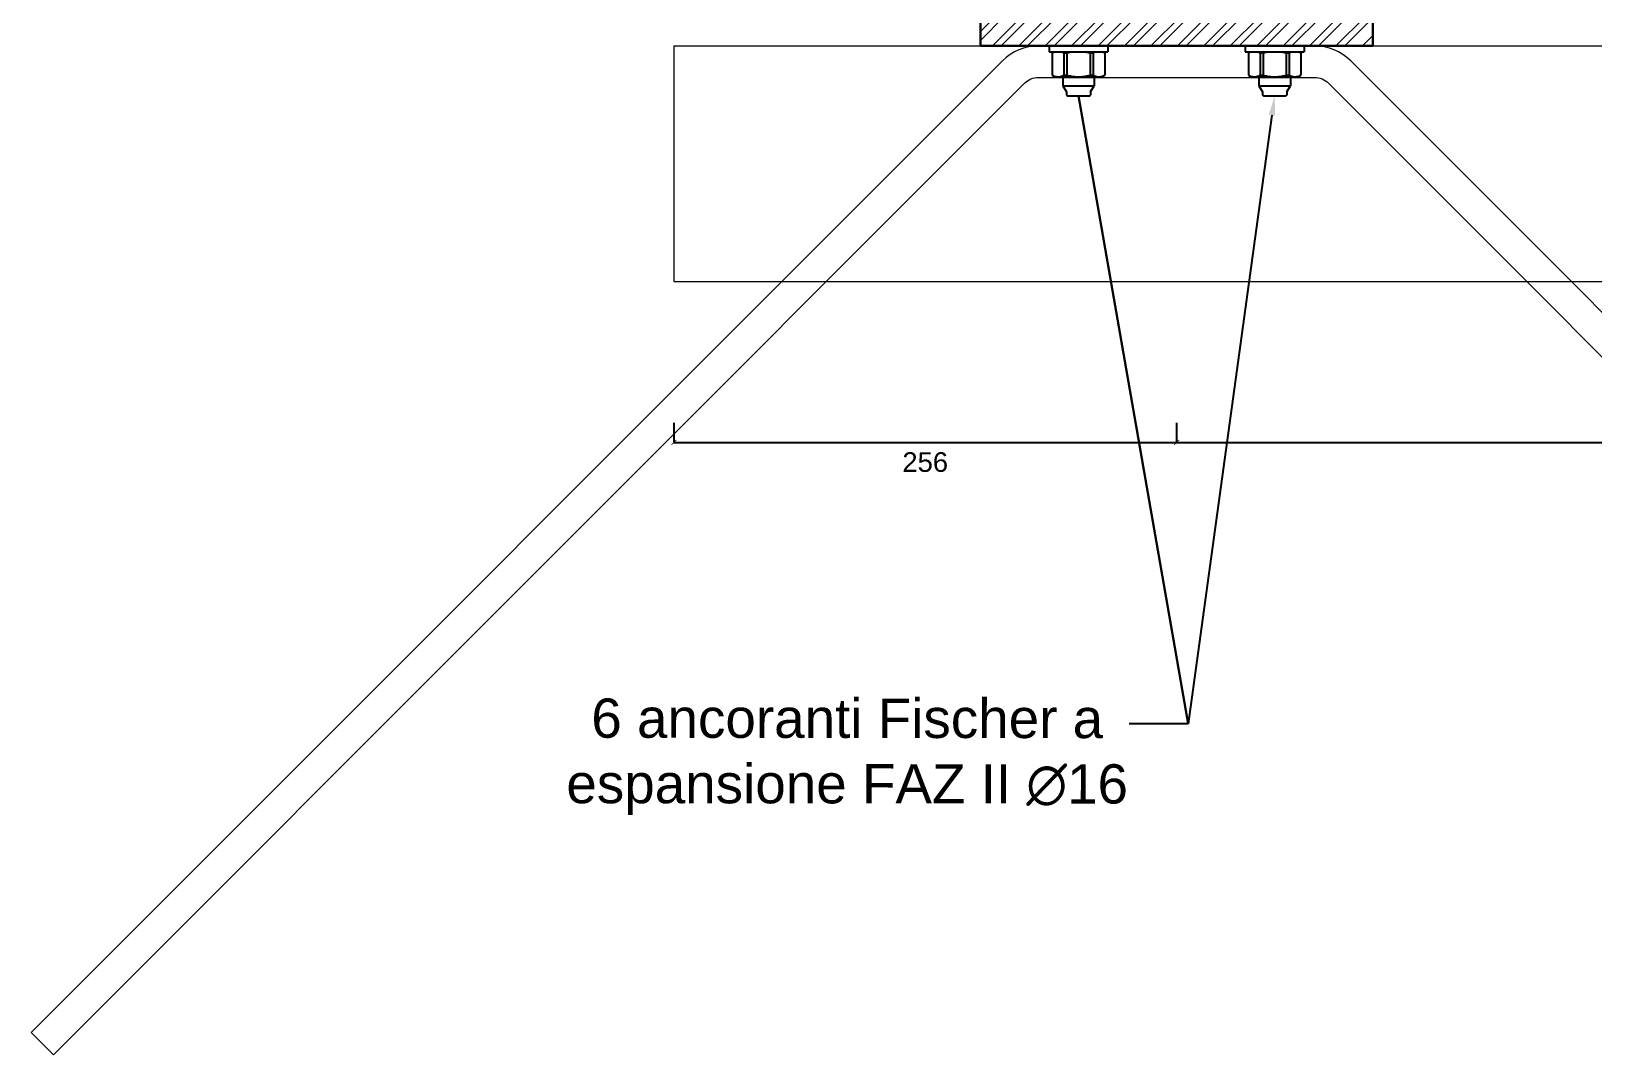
# Model space of a CAD drawing. Header units: millimetres. Extents: x 1415 to 3549, y 2194 to 4677.
# Drawn here: x 1794.795 to 1795.591, y 2312.792 to 2313.314 of the extents above; entities that cross this region are included whole.
import ezdxf
from ezdxf import colors
from ezdxf.entities.mleader import LeaderData, LeaderLine
from ezdxf.math import Vec2, Vec3

# ---------------------------------------------------------------- set-up
doc = ezdxf.new("R2010")
doc.units = ezdxf.units.MM
doc.linetypes.add('phl_thick', pattern=[0])
doc.layers.get('0').update_dxf_attribs({"plot": 0})
for name, color, linetype, lineweight in [('armature longitudinali', 5, 'Continuous', 9), ('Layer4', 7, 'Continuous', 15), ('quote', 252, 'Continuous', 5), ('sezionato particolari', 7, 'Continuous', 30)]:
    doc.layers.add(name, color=color, linetype=linetype, lineweight=lineweight)
doc.layers.add('projection', color=7, linetype='Continuous')
doc.styles.get("Standard").update_dxf_attribs({"font": 'arial.ttf'})
doc.dimstyles.new('quote acciaio', dxfattribs={"dimtxt": 0.01, "dimasz": 0.0025, "dimexe": 0, "dimexo": 0, "dimgap": 0.005, "dimtad": 2, "dimdec": 0, "dimlfac": 1000, "dimzin": 0, "dimdsep": 46, "dimtxsty": 'Standard', "dimblk": 'ARCHTICK', "dimcen": 0, "dimclre": 252, "dimadec": 0, "dimazin": 0, "dimtfac": 1, "dimtdec": 0, "dimtofl": 0, "dimtmove": 0, "dimatfit": 3, "dimfxl": 0.01, "dimfxlon": 1, "dimtolj": 1, "dimtzin": 0, "dimarcsym": 0})

# ---------------------------------------------------------------- blocks, each defined once
blk = doc.blocks.new('_ArchTick')
at = {"color": 0, "linetype": 'ByBlock', "const_width": 0.15}
blk.add_lwpolyline([(-0.5, -0.5), (0.5, 0.5)], dxfattribs=at)
blk = doc.blocks.new('*D1456')
at = {"layer": 'Defpoints', "color": 0, "transparency": 16777216}
for p in [(1795.37873, 2313.29005), (1796.17873, 2313.29005), (1796.17873, 2313.10413)]:
    blk.add_point(p, dxfattribs=at)
at = {"layer": 'quote', "color": 252, "lineweight": -2, "transparency": 16777216}
for p, q in [((1795.37873, 2313.11413), (1795.37873, 2313.10413)), ((1796.17873, 2313.11413), (1796.17873, 2313.10413))]:
    blk.add_line(p, q, dxfattribs=at)
at = {"layer": 'quote', "color": 0, "linetype": 'Continuous', "lineweight": -2, "transparency": 16777216}
blk.add_line((1795.37873, 2313.10413), (1796.17873, 2313.10413), dxfattribs=at)
at = {"layer": 'quote', "color": 0, "lineweight": -2, "transparency": 16777216, "xscale": 0.0025, "yscale": 0.0025, "zscale": 0.0025, "rotation": 180}
blk.add_blockref('_ArchTick', (1795.37873, 2313.10413), dxfattribs=at)
at = {"layer": 'quote', "color": 0, "lineweight": -2, "transparency": 16777216, "xscale": 0.0025, "yscale": 0.0025, "zscale": 0.0025}
blk.add_blockref('_ArchTick', (1796.17873, 2313.10413), dxfattribs=at)
at = {"layer": 'quote', "color": 0, "transparency": 16777216, "insert": (1795.77873, 2313.08891), "char_height": 0.01, "attachment_point": 5}
blk.add_mtext('\\A1;{\\H2x;800}', dxfattribs=at)
blk = doc.blocks.new('*D1458')
at = {"layer": 'Defpoints', "color": 0, "transparency": 16777216}
for p in [(1795.12254, 2313.18605), (1795.37873, 2313.10413), (1795.37873, 2313.10413)]:
    blk.add_point(p, dxfattribs=at)
at = {"layer": 'quote', "color": 252, "lineweight": -2, "transparency": 16777216}
blk.add_line((1795.12254, 2313.11413), (1795.12254, 2313.10413), dxfattribs=at)
at = {"layer": 'quote', "color": 0, "linetype": 'Continuous', "lineweight": -2, "transparency": 16777216}
blk.add_line((1795.12254, 2313.10413), (1795.37873, 2313.10413), dxfattribs=at)
at = {"layer": 'quote', "color": 0, "lineweight": -2, "transparency": 16777216, "xscale": 0.0025, "yscale": 0.0025, "zscale": 0.0025, "rotation": 180}
blk.add_blockref('_ArchTick', (1795.12254, 2313.10413), dxfattribs=at)
at = {"layer": 'quote', "color": 0, "lineweight": -2, "transparency": 16777216, "xscale": 0.0025, "yscale": 0.0025, "zscale": 0.0025}
blk.add_blockref('_ArchTick', (1795.37873, 2313.10413), dxfattribs=at)
at = {"layer": 'quote', "color": 0, "transparency": 16777216, "insert": (1795.25064, 2313.09402), "char_height": 0.01, "attachment_point": 5}
blk.add_mtext('\\A1;256', dxfattribs=at)

msp = doc.modelspace()

# ---------------------------------------------------------------- hatches: boundary and pattern name
at = {"layer": 'quote', "transparency": 33554687}
h = msp.add_hatch(dxfattribs=at)
h.set_pattern_fill('ANSI32', color=256, scale=0.001)
h.set_pattern_definition([(45, (6.210779, -0.345205), (-0.00673519209, 0.00673519209), []), (45, (6.21527, -0.345205), (-0.00673519209, 0.00673519209), [])])
h.paths.add_polyline_path([(1795.34991, 2313.30605), (1795.3499, 2313.32105), (1795.27873, 2313.32105), (1795.27873, 2313.30605)])
h.paths.add_polyline_path([(1795.3499, 2313.32105), (1795.34991, 2313.30605), (1795.47873, 2313.30605), (1795.47873, 2313.32105)])

# ---------------------------------------------------------------- linework, layer by layer
at = {"layer": 'armature longitudinali'}
for points in [[(1795.12254, 2313.30605), (1795.12254, 2313.18605), (1796.97277, 2313.18605)], [(1795.12254, 2313.30605), (1797.26636, 2313.30605), (1797.26636, 2313.18605), (1796.97277, 2313.18605)], [(1795.12254, 2313.30605), (1795.12254, 2313.18605)]]:
    msp.add_lwpolyline(points, dxfattribs=at)
at = {"layer": 'Layer4'}
msp.add_lwpolyline([(1795.30836, 2313.29005), (1795.4491, 2313.29005, -0.198912), (1795.45617, 2313.28712), (1795.95115, 2312.79215), (1795.96246, 2312.80346), (1795.46749, 2313.29844, 0.198912), (1795.4491, 2313.30605), (1795.30836, 2313.30605, 0.198912), (1795.28998, 2313.29844), (1794.795, 2312.80346), (1794.80632, 2312.79215), (1795.30129, 2313.28712, -0.198912)], format="xyb", close=True, dxfattribs=at)
at = {"layer": 'projection', "color": 7, "linetype": 'phl_thick'}
for p, q in [((1795.31373, 2313.30605), (1795.34373, 2313.30605)), ((1795.31373, 2313.30605), (1795.31373, 2313.30305)), ((1795.34373, 2313.30605), (1795.34373, 2313.30305)), ((1795.41373, 2313.30605), (1795.44373, 2313.30605)), ((1795.41373, 2313.30605), (1795.41373, 2313.30305)), ((1795.44373, 2313.30605), (1795.44373, 2313.30305)), ((1795.31373, 2313.30305), (1795.34373, 2313.30305)), ((1795.31536, 2313.30256), (1795.31621, 2313.30305)), ((1795.31536, 2313.30256), (1795.31539, 2313.30256)), ((1795.31536, 2313.30256), (1795.31539, 2313.30256)), ((1795.31536, 2313.30256), (1795.31536, 2313.29115)), ((1795.31539, 2313.30256), (1795.31559, 2313.30266)), ((1795.31539, 2313.30256), (1795.31559, 2313.30266)), ((1795.31559, 2313.30266), (1795.31579, 2313.30275)), ((1795.31559, 2313.30266), (1795.31579, 2313.30275)), ((1795.31579, 2313.30275), (1795.31598, 2313.30284)), ((1795.31579, 2313.30275), (1795.31598, 2313.30284)), ((1795.31598, 2313.30284), (1795.31618, 2313.30292)), ((1795.31598, 2313.30284), (1795.31618, 2313.30292)), ((1795.31618, 2313.30292), (1795.31637, 2313.30299)), ((1795.31618, 2313.30292), (1795.31637, 2313.30299)), ((1795.31637, 2313.30299), (1795.31656, 2313.30305)), ((1795.31637, 2313.30299), (1795.31656, 2313.30305)), ((1795.32012, 2313.30305), (1795.32031, 2313.30299)), ((1795.32012, 2313.30305), (1795.32031, 2313.30299)), ((1795.32031, 2313.30299), (1795.3205, 2313.30292)), ((1795.32031, 2313.30299), (1795.3205, 2313.30292)), ((1795.3205, 2313.30292), (1795.3207, 2313.30284)), ((1795.3205, 2313.30292), (1795.3207, 2313.30284)), ((1795.3207, 2313.30284), (1795.32089, 2313.30275)), ((1795.3207, 2313.30284), (1795.32089, 2313.30275)), ((1795.32089, 2313.30275), (1795.32109, 2313.30266)), ((1795.32089, 2313.30275), (1795.32109, 2313.30266)), ((1795.32109, 2313.30266), (1795.32129, 2313.30256)), ((1795.32109, 2313.30266), (1795.32129, 2313.30256)), ((1795.32129, 2313.30256), (1795.32283, 2313.30256)), ((1795.32129, 2313.30256), (1795.32283, 2313.30256)), ((1795.32129, 2313.30256), (1795.32129, 2313.29115)), ((1795.32129, 2313.30256), (1795.32129, 2313.29115)), ((1795.32283, 2313.30256), (1795.32323, 2313.30266)), ((1795.32283, 2313.30256), (1795.32323, 2313.30266)), ((1795.32283, 2313.30256), (1795.32283, 2313.29115)), ((1795.32283, 2313.30256), (1795.32283, 2313.29115)), ((1795.32323, 2313.30266), (1795.32363, 2313.30275)), ((1795.32323, 2313.30266), (1795.32363, 2313.30275)), ((1795.32363, 2313.30275), (1795.32402, 2313.30284)), ((1795.32363, 2313.30275), (1795.32402, 2313.30284)), ((1795.32402, 2313.30284), (1795.3244, 2313.30292)), ((1795.32402, 2313.30284), (1795.3244, 2313.30292)), ((1795.3244, 2313.30292), (1795.32479, 2313.30299)), ((1795.3244, 2313.30292), (1795.32479, 2313.30299)), ((1795.32479, 2313.30299), (1795.32516, 2313.30305)), ((1795.32479, 2313.30299), (1795.32516, 2313.30305)), ((1795.3323, 2313.30305), (1795.33268, 2313.30299)), ((1795.3323, 2313.30305), (1795.33268, 2313.30299)), ((1795.33268, 2313.30299), (1795.33306, 2313.30292)), ((1795.33268, 2313.30299), (1795.33306, 2313.30292)), ((1795.33306, 2313.30292), (1795.33345, 2313.30284)), ((1795.33306, 2313.30292), (1795.33345, 2313.30284)), ((1795.33345, 2313.30284), (1795.33384, 2313.30275)), ((1795.33345, 2313.30284), (1795.33384, 2313.30275)), ((1795.33384, 2313.30275), (1795.33424, 2313.30266)), ((1795.33384, 2313.30275), (1795.33424, 2313.30266)), ((1795.33424, 2313.30266), (1795.33464, 2313.30256)), ((1795.33424, 2313.30266), (1795.33464, 2313.30256)), ((1795.33464, 2313.30256), (1795.33617, 2313.30256)), ((1795.33464, 2313.30256), (1795.33617, 2313.30256)), ((1795.33464, 2313.30256), (1795.33464, 2313.29115)), ((1795.33464, 2313.30256), (1795.33464, 2313.29115)), ((1795.33617, 2313.30256), (1795.33637, 2313.30266)), ((1795.33617, 2313.30256), (1795.33637, 2313.30266)), ((1795.33617, 2313.30256), (1795.33617, 2313.29115)), ((1795.33617, 2313.30256), (1795.33617, 2313.29115)), ((1795.33637, 2313.30266), (1795.33657, 2313.30275)), ((1795.33637, 2313.30266), (1795.33657, 2313.30275)), ((1795.33657, 2313.30275), (1795.33677, 2313.30284)), ((1795.33657, 2313.30275), (1795.33677, 2313.30284)), ((1795.33677, 2313.30284), (1795.33696, 2313.30292)), ((1795.33677, 2313.30284), (1795.33696, 2313.30292)), ((1795.33696, 2313.30292), (1795.33715, 2313.30299)), ((1795.33696, 2313.30292), (1795.33715, 2313.30299)), ((1795.33715, 2313.30299), (1795.33734, 2313.30305)), ((1795.33715, 2313.30299), (1795.33734, 2313.30305)), ((1795.34091, 2313.30305), (1795.3411, 2313.30299)), ((1795.34091, 2313.30305), (1795.3411, 2313.30299)), ((1795.3411, 2313.30299), (1795.34129, 2313.30292)), ((1795.3411, 2313.30299), (1795.34129, 2313.30292)), ((1795.34125, 2313.30305), (1795.34211, 2313.30256)), ((1795.34129, 2313.30292), (1795.34148, 2313.30284)), ((1795.34129, 2313.30292), (1795.34148, 2313.30284)), ((1795.34148, 2313.30284), (1795.34168, 2313.30275)), ((1795.34148, 2313.30284), (1795.34168, 2313.30275)), ((1795.34168, 2313.30275), (1795.34188, 2313.30266)), ((1795.34168, 2313.30275), (1795.34188, 2313.30266)), ((1795.34188, 2313.30266), (1795.34208, 2313.30256)), ((1795.34188, 2313.30266), (1795.34208, 2313.30256)), ((1795.34208, 2313.30256), (1795.34211, 2313.30256)), ((1795.34208, 2313.30256), (1795.34211, 2313.30256)), ((1795.34211, 2313.30256), (1795.34211, 2313.29115)), ((1795.41373, 2313.30305), (1795.44373, 2313.30305)), ((1795.41536, 2313.30256), (1795.41621, 2313.30305)), ((1795.41536, 2313.30256), (1795.41539, 2313.30256)), ((1795.41536, 2313.30256), (1795.41539, 2313.30256)), ((1795.41536, 2313.30256), (1795.41536, 2313.29115)), ((1795.41539, 2313.30256), (1795.41559, 2313.30266)), ((1795.41539, 2313.30256), (1795.41559, 2313.30266)), ((1795.41559, 2313.30266), (1795.41579, 2313.30275)), ((1795.41559, 2313.30266), (1795.41579, 2313.30275)), ((1795.41579, 2313.30275), (1795.41598, 2313.30284)), ((1795.41579, 2313.30275), (1795.41598, 2313.30284)), ((1795.41598, 2313.30284), (1795.41618, 2313.30292)), ((1795.41598, 2313.30284), (1795.41618, 2313.30292)), ((1795.41618, 2313.30292), (1795.41637, 2313.30299)), ((1795.41618, 2313.30292), (1795.41637, 2313.30299)), ((1795.41637, 2313.30299), (1795.41656, 2313.30305)), ((1795.41637, 2313.30299), (1795.41656, 2313.30305)), ((1795.42012, 2313.30305), (1795.42031, 2313.30299)), ((1795.42012, 2313.30305), (1795.42031, 2313.30299)), ((1795.42031, 2313.30299), (1795.4205, 2313.30292)), ((1795.42031, 2313.30299), (1795.4205, 2313.30292)), ((1795.4205, 2313.30292), (1795.4207, 2313.30284)), ((1795.4205, 2313.30292), (1795.4207, 2313.30284)), ((1795.4207, 2313.30284), (1795.42089, 2313.30275)), ((1795.4207, 2313.30284), (1795.42089, 2313.30275)), ((1795.42089, 2313.30275), (1795.42109, 2313.30266)), ((1795.42089, 2313.30275), (1795.42109, 2313.30266)), ((1795.42109, 2313.30266), (1795.42129, 2313.30256)), ((1795.42109, 2313.30266), (1795.42129, 2313.30256)), ((1795.42129, 2313.30256), (1795.42283, 2313.30256)), ((1795.42129, 2313.30256), (1795.42283, 2313.30256)), ((1795.42129, 2313.30256), (1795.42129, 2313.29115)), ((1795.42129, 2313.30256), (1795.42129, 2313.29115)), ((1795.42283, 2313.30256), (1795.42323, 2313.30266)), ((1795.42283, 2313.30256), (1795.42323, 2313.30266)), ((1795.42283, 2313.30256), (1795.42283, 2313.29115)), ((1795.42283, 2313.30256), (1795.42283, 2313.29115)), ((1795.42323, 2313.30266), (1795.42363, 2313.30275)), ((1795.42323, 2313.30266), (1795.42363, 2313.30275)), ((1795.42363, 2313.30275), (1795.42402, 2313.30284)), ((1795.42363, 2313.30275), (1795.42402, 2313.30284)), ((1795.42402, 2313.30284), (1795.4244, 2313.30292)), ((1795.42402, 2313.30284), (1795.4244, 2313.30292)), ((1795.4244, 2313.30292), (1795.42479, 2313.30299)), ((1795.4244, 2313.30292), (1795.42479, 2313.30299)), ((1795.42479, 2313.30299), (1795.42516, 2313.30305)), ((1795.42479, 2313.30299), (1795.42516, 2313.30305)), ((1795.4323, 2313.30305), (1795.43268, 2313.30299)), ((1795.4323, 2313.30305), (1795.43268, 2313.30299)), ((1795.43268, 2313.30299), (1795.43306, 2313.30292)), ((1795.43268, 2313.30299), (1795.43306, 2313.30292)), ((1795.43306, 2313.30292), (1795.43345, 2313.30284)), ((1795.43306, 2313.30292), (1795.43345, 2313.30284)), ((1795.43345, 2313.30284), (1795.43384, 2313.30275)), ((1795.43345, 2313.30284), (1795.43384, 2313.30275)), ((1795.43384, 2313.30275), (1795.43424, 2313.30266)), ((1795.43384, 2313.30275), (1795.43424, 2313.30266)), ((1795.43424, 2313.30266), (1795.43464, 2313.30256)), ((1795.43424, 2313.30266), (1795.43464, 2313.30256)), ((1795.43464, 2313.30256), (1795.43617, 2313.30256)), ((1795.43464, 2313.30256), (1795.43617, 2313.30256)), ((1795.43464, 2313.30256), (1795.43464, 2313.29115)), ((1795.43464, 2313.30256), (1795.43464, 2313.29115)), ((1795.43617, 2313.30256), (1795.43637, 2313.30266)), ((1795.43617, 2313.30256), (1795.43637, 2313.30266)), ((1795.43617, 2313.30256), (1795.43617, 2313.29115)), ((1795.43617, 2313.30256), (1795.43617, 2313.29115)), ((1795.43637, 2313.30266), (1795.43657, 2313.30275)), ((1795.43637, 2313.30266), (1795.43657, 2313.30275)), ((1795.43657, 2313.30275), (1795.43677, 2313.30284)), ((1795.43657, 2313.30275), (1795.43677, 2313.30284)), ((1795.43677, 2313.30284), (1795.43696, 2313.30292)), ((1795.43677, 2313.30284), (1795.43696, 2313.30292)), ((1795.43696, 2313.30292), (1795.43715, 2313.30299)), ((1795.43696, 2313.30292), (1795.43715, 2313.30299)), ((1795.43715, 2313.30299), (1795.43734, 2313.30305)), ((1795.43715, 2313.30299), (1795.43734, 2313.30305)), ((1795.44091, 2313.30305), (1795.4411, 2313.30299)), ((1795.44091, 2313.30305), (1795.4411, 2313.30299)), ((1795.4411, 2313.30299), (1795.44129, 2313.30292)), ((1795.4411, 2313.30299), (1795.44129, 2313.30292)), ((1795.44125, 2313.30305), (1795.44211, 2313.30256)), ((1795.44129, 2313.30292), (1795.44148, 2313.30284)), ((1795.44129, 2313.30292), (1795.44148, 2313.30284)), ((1795.44148, 2313.30284), (1795.44168, 2313.30275)), ((1795.44148, 2313.30284), (1795.44168, 2313.30275)), ((1795.44168, 2313.30275), (1795.44188, 2313.30266)), ((1795.44168, 2313.30275), (1795.44188, 2313.30266)), ((1795.44188, 2313.30266), (1795.44208, 2313.30256)), ((1795.44188, 2313.30266), (1795.44208, 2313.30256)), ((1795.44208, 2313.30256), (1795.44211, 2313.30256)), ((1795.44208, 2313.30256), (1795.44211, 2313.30256)), ((1795.44211, 2313.30256), (1795.44211, 2313.29115)), ((1795.31536, 2313.29115), (1795.31539, 2313.29115)), ((1795.31536, 2313.29115), (1795.31539, 2313.29115)), ((1795.31536, 2313.29115), (1795.31673, 2313.29035)), ((1795.31539, 2313.29115), (1795.31574, 2313.29098)), ((1795.31539, 2313.29115), (1795.31574, 2313.29098)), ((1795.31574, 2313.29098), (1795.31608, 2313.29083)), ((1795.31574, 2313.29098), (1795.31608, 2313.29083)), ((1795.31608, 2313.29083), (1795.31641, 2313.2907)), ((1795.31608, 2313.29083), (1795.31641, 2313.2907)), ((1795.31641, 2313.2907), (1795.31674, 2313.29059)), ((1795.31641, 2313.2907), (1795.31674, 2313.29059)), ((1795.31673, 2313.29035), (1795.34073, 2313.29035)), ((1795.31674, 2313.29059), (1795.31707, 2313.29051)), ((1795.31674, 2313.29059), (1795.31707, 2313.29051)), ((1795.31707, 2313.29051), (1795.31739, 2313.29044)), ((1795.31707, 2313.29051), (1795.31739, 2313.29044)), ((1795.31739, 2313.29044), (1795.3177, 2313.29039)), ((1795.31739, 2313.29044), (1795.3177, 2313.29039)), ((1795.3177, 2313.29039), (1795.31802, 2313.29036)), ((1795.3177, 2313.29039), (1795.31802, 2313.29036)), ((1795.31802, 2313.29036), (1795.31834, 2313.29035)), ((1795.31802, 2313.29036), (1795.31834, 2313.29035)), ((1795.31834, 2313.29035), (1795.31863, 2313.29036)), ((1795.31834, 2313.29035), (1795.31863, 2313.29036)), ((1795.31863, 2313.29036), (1795.31891, 2313.29038)), ((1795.31863, 2313.29036), (1795.31891, 2313.29038)), ((1795.31891, 2313.29038), (1795.3192, 2313.29042)), ((1795.31891, 2313.29038), (1795.3192, 2313.29042)), ((1795.3192, 2313.29042), (1795.31949, 2313.29048)), ((1795.3192, 2313.29042), (1795.31949, 2313.29048)), ((1795.31949, 2313.29048), (1795.31978, 2313.29055)), ((1795.31949, 2313.29048), (1795.31978, 2313.29055)), ((1795.31978, 2313.29055), (1795.32007, 2313.29063)), ((1795.31978, 2313.29055), (1795.32007, 2313.29063)), ((1795.32007, 2313.29063), (1795.32037, 2313.29074)), ((1795.32007, 2313.29063), (1795.32037, 2313.29074)), ((1795.32037, 2313.29074), (1795.32067, 2313.29086)), ((1795.32037, 2313.29074), (1795.32067, 2313.29086)), ((1795.32067, 2313.29086), (1795.32098, 2313.29099)), ((1795.32067, 2313.29086), (1795.32098, 2313.29099)), ((1795.32073, 2313.29035), (1795.32073, 2313.28568)), ((1795.32098, 2313.29099), (1795.32129, 2313.29115)), ((1795.32098, 2313.29099), (1795.32129, 2313.29115)), ((1795.32129, 2313.29115), (1795.32283, 2313.29115)), ((1795.32129, 2313.29115), (1795.32283, 2313.29115)), ((1795.32283, 2313.29115), (1795.3234, 2313.29101)), ((1795.32283, 2313.29115), (1795.3234, 2313.29101)), ((1795.3234, 2313.29101), (1795.32396, 2313.29088)), ((1795.3234, 2313.29101), (1795.32396, 2313.29088)), ((1795.32396, 2313.29088), (1795.32452, 2313.29077)), ((1795.32396, 2313.29088), (1795.32452, 2313.29077)), ((1795.32452, 2313.29077), (1795.32506, 2313.29067)), ((1795.32452, 2313.29077), (1795.32506, 2313.29067)), ((1795.32506, 2313.29067), (1795.32559, 2313.29059)), ((1795.32506, 2313.29067), (1795.32559, 2313.29059)), ((1795.32559, 2313.29059), (1795.32612, 2313.29051)), ((1795.32559, 2313.29059), (1795.32612, 2313.29051)), ((1795.32612, 2313.29051), (1795.32665, 2313.29046)), ((1795.32612, 2313.29051), (1795.32665, 2313.29046)), ((1795.32665, 2313.29046), (1795.32717, 2313.29041)), ((1795.32665, 2313.29046), (1795.32717, 2313.29041)), ((1795.32717, 2313.29041), (1795.32769, 2313.29038)), ((1795.32717, 2313.29041), (1795.32769, 2313.29038)), ((1795.32769, 2313.29038), (1795.32821, 2313.29036)), ((1795.32769, 2313.29038), (1795.32821, 2313.29036)), ((1795.32821, 2313.29036), (1795.32873, 2313.29035)), ((1795.32821, 2313.29036), (1795.32873, 2313.29035)), ((1795.32873, 2313.29035), (1795.32925, 2313.29036)), ((1795.32873, 2313.29035), (1795.32925, 2313.29036)), ((1795.32925, 2313.29036), (1795.32977, 2313.29038)), ((1795.32925, 2313.29036), (1795.32977, 2313.29038)), ((1795.32977, 2313.29038), (1795.33029, 2313.29041)), ((1795.32977, 2313.29038), (1795.33029, 2313.29041)), ((1795.33029, 2313.29041), (1795.33082, 2313.29046)), ((1795.33029, 2313.29041), (1795.33082, 2313.29046)), ((1795.33082, 2313.29046), (1795.33134, 2313.29051)), ((1795.33082, 2313.29046), (1795.33134, 2313.29051)), ((1795.33134, 2313.29051), (1795.33187, 2313.29059)), ((1795.33134, 2313.29051), (1795.33187, 2313.29059)), ((1795.33187, 2313.29059), (1795.33241, 2313.29067)), ((1795.33187, 2313.29059), (1795.33241, 2313.29067)), ((1795.33241, 2313.29067), (1795.33295, 2313.29077)), ((1795.33241, 2313.29067), (1795.33295, 2313.29077)), ((1795.33295, 2313.29077), (1795.3335, 2313.29088)), ((1795.33295, 2313.29077), (1795.3335, 2313.29088)), ((1795.3335, 2313.29088), (1795.33406, 2313.29101)), ((1795.3335, 2313.29088), (1795.33406, 2313.29101)), ((1795.33406, 2313.29101), (1795.33464, 2313.29115)), ((1795.33406, 2313.29101), (1795.33464, 2313.29115)), ((1795.33464, 2313.29115), (1795.33617, 2313.29115)), ((1795.33464, 2313.29115), (1795.33617, 2313.29115)), ((1795.33617, 2313.29115), (1795.33649, 2313.29099)), ((1795.33617, 2313.29115), (1795.33649, 2313.29099)), ((1795.33649, 2313.29099), (1795.3368, 2313.29086)), ((1795.33649, 2313.29099), (1795.3368, 2313.29086)), ((1795.33673, 2313.29035), (1795.33673, 2313.28568)), ((1795.3368, 2313.29086), (1795.3371, 2313.29074)), ((1795.3368, 2313.29086), (1795.3371, 2313.29074)), ((1795.3371, 2313.29074), (1795.3374, 2313.29063)), ((1795.3371, 2313.29074), (1795.3374, 2313.29063)), ((1795.3374, 2313.29063), (1795.33769, 2313.29055)), ((1795.3374, 2313.29063), (1795.33769, 2313.29055)), ((1795.33769, 2313.29055), (1795.33798, 2313.29048)), ((1795.33769, 2313.29055), (1795.33798, 2313.29048)), ((1795.33798, 2313.29048), (1795.33827, 2313.29042)), ((1795.33798, 2313.29048), (1795.33827, 2313.29042)), ((1795.33827, 2313.29042), (1795.33855, 2313.29038)), ((1795.33827, 2313.29042), (1795.33855, 2313.29038)), ((1795.33855, 2313.29038), (1795.33884, 2313.29036)), ((1795.33855, 2313.29038), (1795.33884, 2313.29036)), ((1795.33884, 2313.29036), (1795.33912, 2313.29035)), ((1795.33884, 2313.29036), (1795.33912, 2313.29035)), ((1795.33912, 2313.29035), (1795.33944, 2313.29036)), ((1795.33912, 2313.29035), (1795.33944, 2313.29036)), ((1795.33944, 2313.29036), (1795.33976, 2313.29039)), ((1795.33944, 2313.29036), (1795.33976, 2313.29039)), ((1795.33976, 2313.29039), (1795.34008, 2313.29044)), ((1795.33976, 2313.29039), (1795.34008, 2313.29044)), ((1795.34008, 2313.29044), (1795.3404, 2313.29051)), ((1795.34008, 2313.29044), (1795.3404, 2313.29051)), ((1795.3404, 2313.29051), (1795.34072, 2313.29059)), ((1795.3404, 2313.29051), (1795.34072, 2313.29059)), ((1795.34072, 2313.29059), (1795.34105, 2313.2907)), ((1795.34072, 2313.29059), (1795.34105, 2313.2907)), ((1795.34073, 2313.29035), (1795.34211, 2313.29115)), ((1795.34105, 2313.2907), (1795.34139, 2313.29083)), ((1795.34105, 2313.2907), (1795.34139, 2313.29083)), ((1795.34139, 2313.29083), (1795.34173, 2313.29098)), ((1795.34139, 2313.29083), (1795.34173, 2313.29098)), ((1795.34173, 2313.29098), (1795.34208, 2313.29115)), ((1795.34173, 2313.29098), (1795.34208, 2313.29115)), ((1795.34208, 2313.29115), (1795.34211, 2313.29115)), ((1795.34208, 2313.29115), (1795.34211, 2313.29115)), ((1795.41536, 2313.29115), (1795.41539, 2313.29115)), ((1795.41536, 2313.29115), (1795.41539, 2313.29115)), ((1795.41536, 2313.29115), (1795.41673, 2313.29035)), ((1795.41539, 2313.29115), (1795.41574, 2313.29098)), ((1795.41539, 2313.29115), (1795.41574, 2313.29098)), ((1795.41574, 2313.29098), (1795.41608, 2313.29083)), ((1795.41574, 2313.29098), (1795.41608, 2313.29083)), ((1795.41608, 2313.29083), (1795.41641, 2313.2907)), ((1795.41608, 2313.29083), (1795.41641, 2313.2907)), ((1795.41641, 2313.2907), (1795.41674, 2313.29059)), ((1795.41641, 2313.2907), (1795.41674, 2313.29059)), ((1795.41673, 2313.29035), (1795.44073, 2313.29035)), ((1795.41674, 2313.29059), (1795.41707, 2313.29051)), ((1795.41674, 2313.29059), (1795.41707, 2313.29051)), ((1795.41707, 2313.29051), (1795.41739, 2313.29044)), ((1795.41707, 2313.29051), (1795.41739, 2313.29044)), ((1795.41739, 2313.29044), (1795.4177, 2313.29039)), ((1795.41739, 2313.29044), (1795.4177, 2313.29039)), ((1795.4177, 2313.29039), (1795.41802, 2313.29036)), ((1795.4177, 2313.29039), (1795.41802, 2313.29036)), ((1795.41802, 2313.29036), (1795.41834, 2313.29035)), ((1795.41802, 2313.29036), (1795.41834, 2313.29035)), ((1795.41834, 2313.29035), (1795.41863, 2313.29036)), ((1795.41834, 2313.29035), (1795.41863, 2313.29036)), ((1795.41863, 2313.29036), (1795.41891, 2313.29038)), ((1795.41863, 2313.29036), (1795.41891, 2313.29038)), ((1795.41891, 2313.29038), (1795.4192, 2313.29042)), ((1795.41891, 2313.29038), (1795.4192, 2313.29042)), ((1795.4192, 2313.29042), (1795.41949, 2313.29048)), ((1795.4192, 2313.29042), (1795.41949, 2313.29048)), ((1795.41949, 2313.29048), (1795.41978, 2313.29055)), ((1795.41949, 2313.29048), (1795.41978, 2313.29055)), ((1795.41978, 2313.29055), (1795.42007, 2313.29063)), ((1795.41978, 2313.29055), (1795.42007, 2313.29063)), ((1795.42007, 2313.29063), (1795.42037, 2313.29074)), ((1795.42007, 2313.29063), (1795.42037, 2313.29074)), ((1795.42037, 2313.29074), (1795.42067, 2313.29086)), ((1795.42037, 2313.29074), (1795.42067, 2313.29086)), ((1795.42067, 2313.29086), (1795.42098, 2313.29099)), ((1795.42067, 2313.29086), (1795.42098, 2313.29099)), ((1795.42073, 2313.29035), (1795.42073, 2313.28568)), ((1795.42098, 2313.29099), (1795.42129, 2313.29115)), ((1795.42098, 2313.29099), (1795.42129, 2313.29115)), ((1795.42129, 2313.29115), (1795.42283, 2313.29115)), ((1795.42129, 2313.29115), (1795.42283, 2313.29115)), ((1795.42283, 2313.29115), (1795.4234, 2313.29101)), ((1795.42283, 2313.29115), (1795.4234, 2313.29101)), ((1795.4234, 2313.29101), (1795.42396, 2313.29088)), ((1795.4234, 2313.29101), (1795.42396, 2313.29088)), ((1795.42396, 2313.29088), (1795.42452, 2313.29077)), ((1795.42396, 2313.29088), (1795.42452, 2313.29077)), ((1795.42452, 2313.29077), (1795.42506, 2313.29067)), ((1795.42452, 2313.29077), (1795.42506, 2313.29067)), ((1795.42506, 2313.29067), (1795.42559, 2313.29059)), ((1795.42506, 2313.29067), (1795.42559, 2313.29059)), ((1795.42559, 2313.29059), (1795.42612, 2313.29051)), ((1795.42559, 2313.29059), (1795.42612, 2313.29051)), ((1795.42612, 2313.29051), (1795.42665, 2313.29046)), ((1795.42612, 2313.29051), (1795.42665, 2313.29046)), ((1795.42665, 2313.29046), (1795.42717, 2313.29041)), ((1795.42665, 2313.29046), (1795.42717, 2313.29041)), ((1795.42717, 2313.29041), (1795.42769, 2313.29038)), ((1795.42717, 2313.29041), (1795.42769, 2313.29038)), ((1795.42769, 2313.29038), (1795.42821, 2313.29036)), ((1795.42769, 2313.29038), (1795.42821, 2313.29036)), ((1795.42821, 2313.29036), (1795.42873, 2313.29035)), ((1795.42821, 2313.29036), (1795.42873, 2313.29035)), ((1795.42873, 2313.29035), (1795.42925, 2313.29036)), ((1795.42873, 2313.29035), (1795.42925, 2313.29036)), ((1795.42925, 2313.29036), (1795.42977, 2313.29038)), ((1795.42925, 2313.29036), (1795.42977, 2313.29038)), ((1795.42977, 2313.29038), (1795.43029, 2313.29041)), ((1795.42977, 2313.29038), (1795.43029, 2313.29041)), ((1795.43029, 2313.29041), (1795.43082, 2313.29046)), ((1795.43029, 2313.29041), (1795.43082, 2313.29046)), ((1795.43082, 2313.29046), (1795.43134, 2313.29051)), ((1795.43082, 2313.29046), (1795.43134, 2313.29051)), ((1795.43134, 2313.29051), (1795.43187, 2313.29059)), ((1795.43134, 2313.29051), (1795.43187, 2313.29059)), ((1795.43187, 2313.29059), (1795.43241, 2313.29067)), ((1795.43187, 2313.29059), (1795.43241, 2313.29067)), ((1795.43241, 2313.29067), (1795.43295, 2313.29077)), ((1795.43241, 2313.29067), (1795.43295, 2313.29077)), ((1795.43295, 2313.29077), (1795.4335, 2313.29088)), ((1795.43295, 2313.29077), (1795.4335, 2313.29088)), ((1795.4335, 2313.29088), (1795.43406, 2313.29101)), ((1795.4335, 2313.29088), (1795.43406, 2313.29101)), ((1795.43406, 2313.29101), (1795.43464, 2313.29115)), ((1795.43406, 2313.29101), (1795.43464, 2313.29115)), ((1795.43464, 2313.29115), (1795.43617, 2313.29115)), ((1795.43464, 2313.29115), (1795.43617, 2313.29115)), ((1795.43617, 2313.29115), (1795.43649, 2313.29099)), ((1795.43617, 2313.29115), (1795.43649, 2313.29099)), ((1795.43649, 2313.29099), (1795.4368, 2313.29086)), ((1795.43649, 2313.29099), (1795.4368, 2313.29086)), ((1795.43673, 2313.29035), (1795.43673, 2313.28568)), ((1795.4368, 2313.29086), (1795.4371, 2313.29074)), ((1795.4368, 2313.29086), (1795.4371, 2313.29074)), ((1795.4371, 2313.29074), (1795.4374, 2313.29063)), ((1795.4371, 2313.29074), (1795.4374, 2313.29063)), ((1795.4374, 2313.29063), (1795.43769, 2313.29055)), ((1795.4374, 2313.29063), (1795.43769, 2313.29055)), ((1795.43769, 2313.29055), (1795.43798, 2313.29048)), ((1795.43769, 2313.29055), (1795.43798, 2313.29048)), ((1795.43798, 2313.29048), (1795.43827, 2313.29042)), ((1795.43798, 2313.29048), (1795.43827, 2313.29042)), ((1795.43827, 2313.29042), (1795.43855, 2313.29038)), ((1795.43827, 2313.29042), (1795.43855, 2313.29038)), ((1795.43855, 2313.29038), (1795.43884, 2313.29036)), ((1795.43855, 2313.29038), (1795.43884, 2313.29036)), ((1795.43884, 2313.29036), (1795.43912, 2313.29035)), ((1795.43884, 2313.29036), (1795.43912, 2313.29035)), ((1795.43912, 2313.29035), (1795.43944, 2313.29036)), ((1795.43912, 2313.29035), (1795.43944, 2313.29036)), ((1795.43944, 2313.29036), (1795.43976, 2313.29039)), ((1795.43944, 2313.29036), (1795.43976, 2313.29039)), ((1795.43976, 2313.29039), (1795.44008, 2313.29044)), ((1795.43976, 2313.29039), (1795.44008, 2313.29044)), ((1795.44008, 2313.29044), (1795.4404, 2313.29051)), ((1795.44008, 2313.29044), (1795.4404, 2313.29051)), ((1795.4404, 2313.29051), (1795.44072, 2313.29059)), ((1795.4404, 2313.29051), (1795.44072, 2313.29059)), ((1795.44072, 2313.29059), (1795.44105, 2313.2907)), ((1795.44072, 2313.29059), (1795.44105, 2313.2907)), ((1795.44073, 2313.29035), (1795.44211, 2313.29115)), ((1795.44105, 2313.2907), (1795.44139, 2313.29083)), ((1795.44105, 2313.2907), (1795.44139, 2313.29083)), ((1795.44139, 2313.29083), (1795.44173, 2313.29098)), ((1795.44139, 2313.29083), (1795.44173, 2313.29098)), ((1795.44173, 2313.29098), (1795.44208, 2313.29115)), ((1795.44173, 2313.29098), (1795.44208, 2313.29115)), ((1795.44208, 2313.29115), (1795.44211, 2313.29115)), ((1795.44208, 2313.29115), (1795.44211, 2313.29115)), ((1795.32073, 2313.28568), (1795.33673, 2313.28568)), ((1795.32073, 2313.28568), (1795.33673, 2313.28568)), ((1795.32073, 2313.28568), (1795.32258, 2313.28265)), ((1795.32258, 2313.28265), (1795.32258, 2313.28105)), ((1795.32258, 2313.28105), (1795.32298, 2313.28065)), ((1795.32298, 2313.28065), (1795.33448, 2313.28065)), ((1795.33448, 2313.28065), (1795.33488, 2313.28105)), ((1795.33488, 2313.28265), (1795.33673, 2313.28568)), ((1795.33488, 2313.28265), (1795.33488, 2313.28105)), ((1795.42073, 2313.28568), (1795.43673, 2313.28568)), ((1795.42073, 2313.28568), (1795.43673, 2313.28568)), ((1795.42073, 2313.28568), (1795.42258, 2313.28265)), ((1795.42258, 2313.28265), (1795.42258, 2313.28105)), ((1795.42258, 2313.28105), (1795.42298, 2313.28065)), ((1795.42298, 2313.28065), (1795.43448, 2313.28065)), ((1795.43448, 2313.28065), (1795.43488, 2313.28105)), ((1795.43488, 2313.28265), (1795.43673, 2313.28568)), ((1795.43488, 2313.28265), (1795.43488, 2313.28105))]:
    msp.add_line(p, q, dxfattribs=at)
at = {"layer": 'sezionato particolari'}
for p, q in [((1795.27873, 2313.30605), (1795.27873, 2313.32105)), ((1795.47873, 2313.32105), (1795.47873, 2313.30605)), ((1795.47873, 2313.30605), (1795.27873, 2313.30605))]:
    msp.add_line(p, q, dxfattribs=at)

# ---------------------------------------------------------------- dimensions: what is measured, and where the dimension line sits
at = {"layer": 'quote'}
dim = msp.add_linear_dim(base=(1796.17873, 2313.10413), p1=(1795.37873, 2313.29005), p2=(1796.17873, 2313.29005), text='{\\H2x;<>}', dimstyle='quote acciaio', dxfattribs=at)
dim.commit()
dim.dimension.update_dxf_attribs({"geometry": '*D1456', "text_midpoint": (1795.77873, 2313.08891)})
dim = msp.add_linear_dim(base=(1795.37873, 2313.10413), p1=(1795.12254, 2313.18605), p2=(1795.37873, 2313.10413), dimstyle='quote acciaio', dxfattribs=at)
dim.commit()
dim.dimension.update_dxf_attribs({"geometry": '*D1458', "text_midpoint": (1795.25064, 2313.09402)})

# ---------------------------------------------------------------- leaders
at = {"layer": 'quote', "linetype": 'phl_thick'}
ml = msp.add_multileader_mtext('Standard', dxfattribs=at)
ml.set_content('6 ancoranti Fischer a espansione FAZ II {\\fBahnschrift Light|b0|i0|c0|p34;∅}16 ', color=256)
ml.set_leader_properties()
ml.build(insert=Vec2(0, 0))
ml.multileader.update_dxf_attribs({"dogleg_length": 0.03, "arrow_head_size": 0.01})
ctx = ml.context
ctx.base_point, ctx.char_height, ctx.arrow_head_size, ctx.landing_gap_size, ctx.plane_origin, ctx.plane_x_axis, ctx.plane_y_axis = Vec3(1795.06715, 2312.96086), 0.02, 0.01, 0.003, Vec3(1795.31873, 2313.10065), Vec3(1, -0.000654), Vec3(0.000654, 1)
ctx.text_align_type = 1
notes = []
notes.append((ctx, [(0, (1, 1, 0), (1795.38461, 2312.96065), (-1, 0.000654), 0.03, [(1, [(1795.42873, 2313.28065), (1795.38461, 2312.96065), (1795.32873, 2313.28065)], 0, [])])]))
ctx.mtext.insert, ctx.mtext.text_direction, ctx.mtext.rotation, ctx.mtext.width, ctx.mtext.defined_height, ctx.mtext.alignment, ctx.mtext.flow_direction = Vec3(1795.21089, 2312.97354), Vec3(1, -0.000654), 6.282531, 0.3707664, 0.19036, 2, 5
for ctx, leaders in notes:
    for number, flags, end, landing, length, lines in leaders:
        leader = LeaderData()
        leader.index, (leader.has_last_leader_line, leader.has_dogleg_vector, leader.attachment_direction) = number, flags
        leader.last_leader_point, leader.dogleg_vector, leader.dogleg_length = Vec3(end), Vec3(landing), length
        for number, points, colour, breaks in lines:
            line = LeaderLine()
            line.index, line.vertices, line.color, line.breaks = number, Vec3.list(points), colors.encode_raw_color(colour), breaks
            leader.lines.append(line)
        ctx.leaders.append(leader)

doc.saveas('drawing.dxf')
